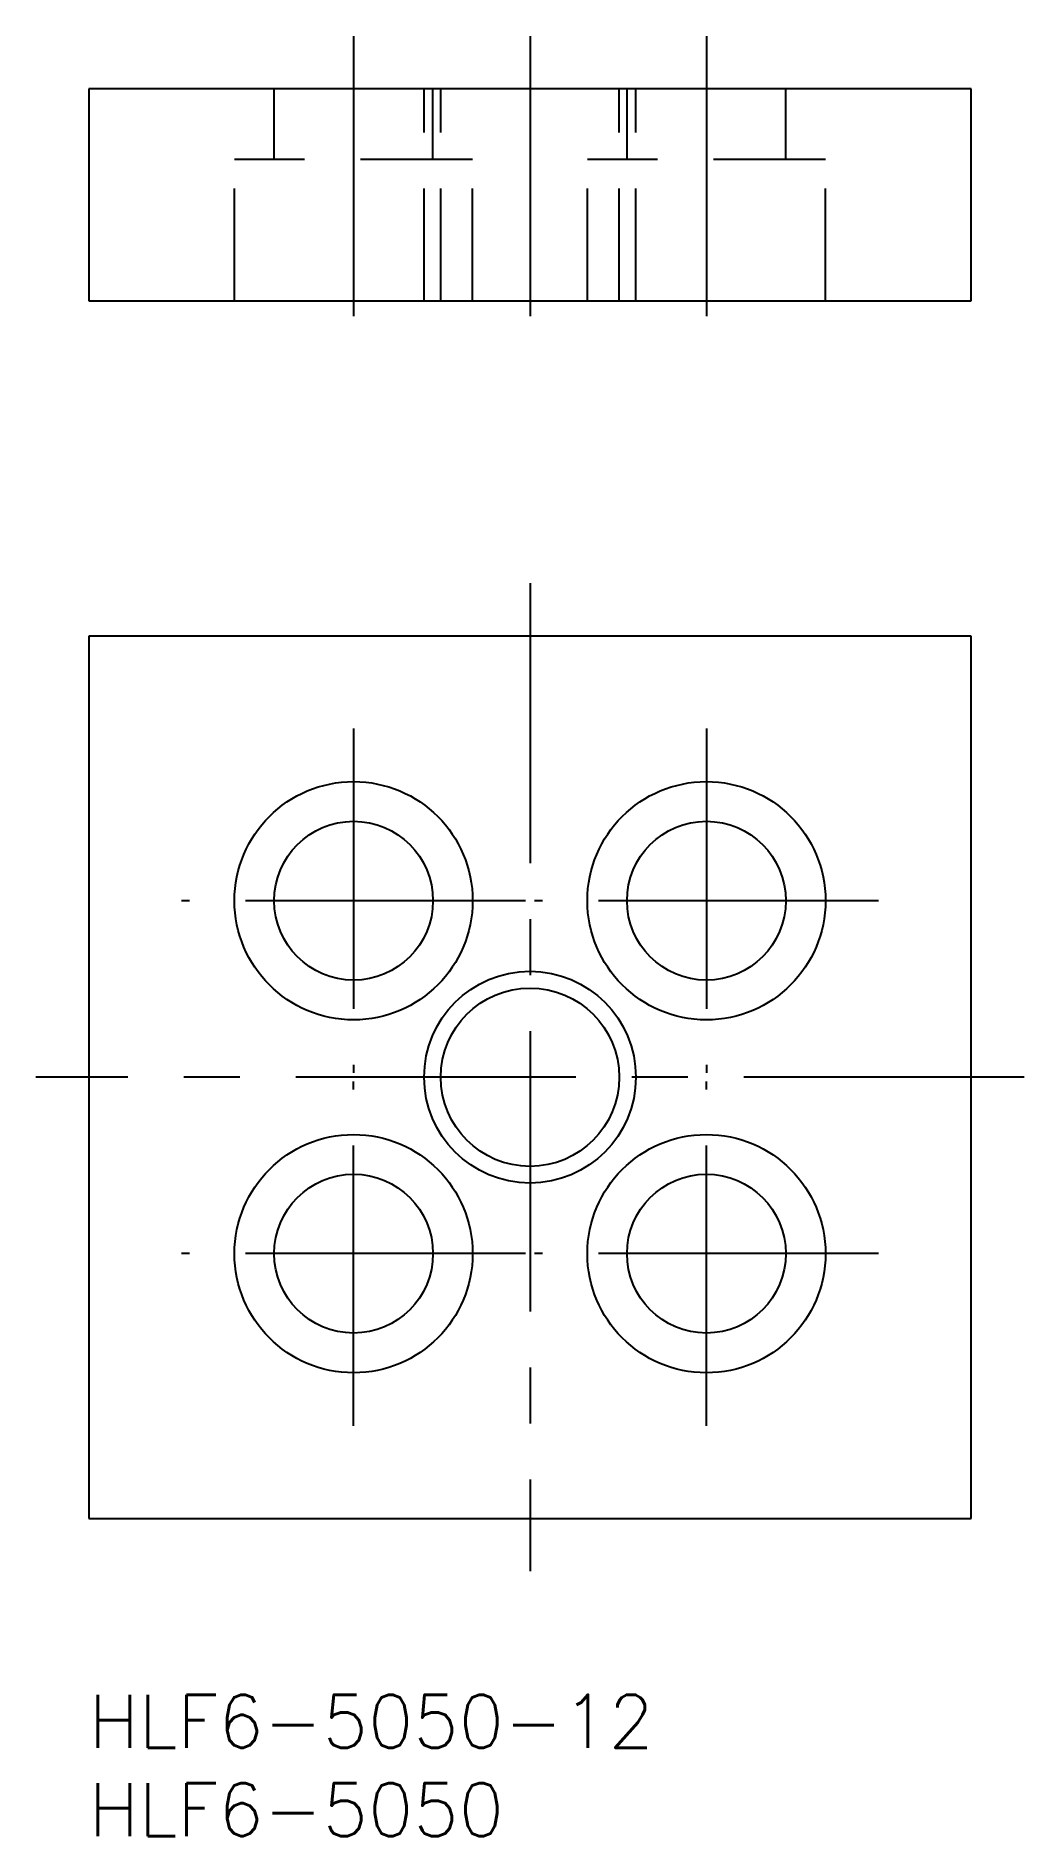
# Model space of a CAD drawing. Extents: x -3 to 53, y -8 to 94.
import ezdxf

# ---------------------------------------------------------------- set-up
doc = ezdxf.new("R2010")
doc.units = 0
doc.header["$LTSCALE"] = 0.5
doc.linetypes.add('CENTER', pattern=[50.8, 31.75, -6.35, 6.35, -6.35])
doc.linetypes.add('DASHED', pattern=[19.05, 12.7, -6.35])
for name, color, linetype in [('MSM_CENTER', 1, 'CENTER'), ('MSM_CONTINUOUS', 7, 'CONTINUOUS'), ('MSM_DASHED', 4, 'DASHED'), ('MSM_NARROW', 5, 'CONTINUOUS'), ('MSM_PART_NUMBER', 7, 'CONTINUOUS')]:
    doc.layers.add(name, color=color, linetype=linetype)
doc.styles.get("Standard").update_dxf_attribs({"font": 'txt.shx', "height": 3, "bigfont": 'bigfont.shx'})

# ---------------------------------------------------------------- blocks, each defined once
blk = doc.blocks.new('*U2')
at = {"layer": 'MSM_PART_NUMBER'}
blk.add_text('HLF6-5050-12', height=3, dxfattribs=at).set_placement((0, -3))
blk = doc.blocks.new('*U3')
at = {"layer": 'MSM_PART_NUMBER'}
blk.add_text('HLF6-5050', height=3, dxfattribs=at).set_placement((0, -8))

msp = doc.modelspace()

# ---------------------------------------------------------------- linework, layer by layer
at = {"layer": 'MSM_CENTER'}
for p, q in [((15, 94), (15, 76)), ((25, 94), (25, 76)), ((35, 94), (35, 76)), ((25, 63), (25, 7)), ((15, 54.75), (15, 35.25)), ((35, 54.75), (35, 35.25)), ((24.75, 45), (5.25, 45)), ((44.75, 45), (25.25, 45)), ((53, 35), (-3, 35)), ((15, 15.25), (15, 34.75)), ((35, 15.25), (35, 34.75)), ((24.75, 25), (5.25, 25)), ((44.75, 25), (25.25, 25))]:
    msp.add_line(p, q, dxfattribs=at)
at = {"layer": 'MSM_CONTINUOUS'}
for p, q in [((50, 91), (0, 91)), ((0, 91), (0, 79)), ((50, 79), (50, 91)), ((0, 79), (50, 79)), ((50, 60), (0, 60)), ((0, 60), (0, 10)), ((50, 10), (50, 60)), ((0, 10), (50, 10))]:
    msp.add_line(p, q, dxfattribs=at)
for centre, radius in [((15, 45), 6.75), ((35, 45), 6.75), ((15, 45), 4.5), ((35, 45), 4.5), ((25, 35), 5.053), ((15, 25), 6.75), ((35, 25), 6.75), ((15, 25), 4.5), ((35, 25), 4.5)]:
    msp.add_circle(centre, radius, dxfattribs=at)
at = {"layer": 'MSM_DASHED'}
for p, q in [((10.5, 87), (10.5, 91)), ((19, 79), (19, 91)), ((19.5, 87), (19.5, 91)), ((19.947, 79), (19.947, 91)), ((30.053, 79), (30.053, 91)), ((30.5, 87), (30.5, 91)), ((31, 79), (31, 91)), ((39.5, 87), (39.5, 91)), ((21.75, 87), (8.25, 87)), ((8.25, 79), (8.25, 87)), ((21.75, 79), (21.75, 87)), ((41.75, 87), (28.25, 87)), ((28.25, 79), (28.25, 87)), ((41.75, 79), (41.75, 87))]:
    msp.add_line(p, q, dxfattribs=at)
at = {"layer": 'MSM_NARROW'}
msp.add_circle((25, 35), 6, dxfattribs=at)

# ---------------------------------------------------------------- block references
at = {"layer": 'MSM_CONTINUOUS'}
for name in ['*U2', '*U3']:
    msp.add_blockref(name, (0, 0), dxfattribs=at)

doc.saveas('drawing.dxf')
